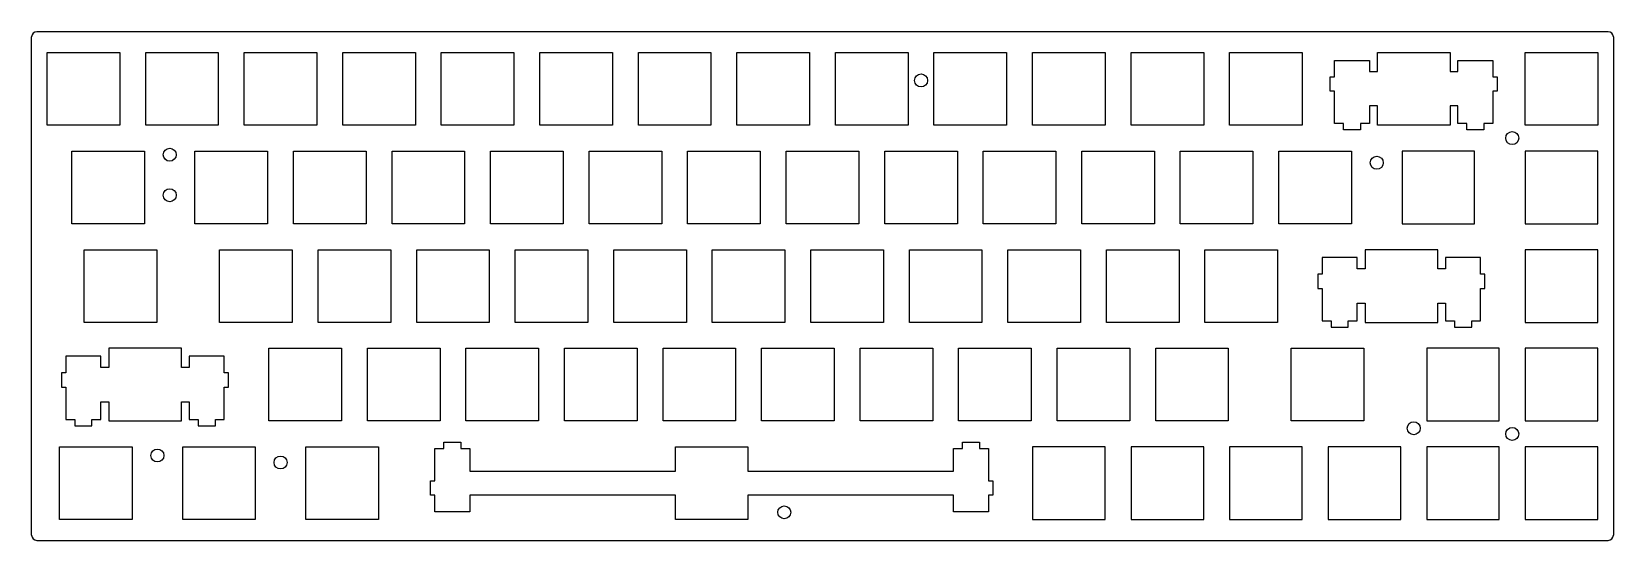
# Model space of a CAD drawing. Header units: millimetres. Extents: x 204 to 509, y 78 to 176.
import ezdxf

# ---------------------------------------------------------------- set-up
doc = ezdxf.new("R2010")
doc.units = ezdxf.units.MM

msp = doc.modelspace()

# ---------------------------------------------------------------- linework, layer by layer
for p, q in [((203.67, 79.19), (203.67, 175.19)), ((507.67, 176.19), (204.67, 176.19)), ((508.67, 175.19), (508.67, 79.19)), ((204.67, 78.19), (507.67, 78.19))]:
    msp.add_line(p, q)
for points in [[(220.67, 172.19), (220.67, 158.19), (206.67, 158.19), (206.67, 172.19)], [(239.67, 172.19), (239.67, 158.19), (225.67, 158.19), (225.67, 172.19)], [(258.67, 172.19), (258.67, 158.19), (244.67, 158.19), (244.67, 172.19)], [(277.67, 172.19), (277.67, 158.19), (263.67, 158.19), (263.67, 172.19)], [(296.67, 172.19), (296.67, 158.19), (282.67, 158.19), (282.67, 172.19)], [(315.67, 172.19), (315.67, 158.19), (301.67, 158.19), (301.67, 172.19)], [(334.67, 172.19), (334.67, 158.19), (320.67, 158.19), (320.67, 172.19)], [(353.67, 172.19), (353.67, 158.19), (339.67, 158.19), (339.67, 172.19)], [(372.67, 172.19), (372.67, 158.19), (358.67, 158.19), (358.67, 172.19)], [(391.67, 172.19), (391.67, 158.19), (377.67, 158.19), (377.67, 172.19)], [(410.67, 172.19), (410.67, 158.19), (396.67, 158.19), (396.67, 172.19)], [(429.67, 172.19), (429.67, 158.19), (415.67, 158.19), (415.67, 172.19)], [(448.67, 172.19), (448.67, 158.19), (434.67, 158.19), (434.67, 172.19)], [(477.17, 161.89), (477.17, 158.19), (463.17, 158.19), (463.17, 161.89), (461.65, 161.89), (461.65, 158.48), (459.92, 158.48), (459.92, 157.27), (456.62, 157.27), (456.62, 158.48), (454.89, 158.48), (454.89, 164.7), (454.07, 164.7), (454.07, 167.49), (454.89, 167.49), (454.89, 170.67), (461.65, 170.67), (461.65, 168.49), (463.17, 168.49), (463.17, 172.19), (477.17, 172.19), (477.17, 168.49), (478.69, 168.49), (478.69, 170.67), (485.45, 170.67), (485.45, 167.49), (486.27, 167.49), (486.27, 164.7), (485.45, 164.7), (485.45, 158.48), (483.72, 158.48), (483.72, 157.27), (480.42, 157.27), (480.42, 158.48), (478.69, 158.48), (478.69, 161.89)], [(505.67, 172.19), (505.67, 158.19), (491.67, 158.19), (491.67, 172.19)], [(225.42, 153.19), (225.42, 139.19), (211.42, 139.19), (211.42, 153.19)], [(249.17, 153.19), (249.17, 139.19), (235.17, 139.19), (235.17, 153.19)], [(268.17, 153.19), (268.17, 139.19), (254.17, 139.19), (254.17, 153.19)], [(287.17, 153.19), (287.17, 139.19), (273.17, 139.19), (273.17, 153.19)], [(306.17, 153.19), (306.17, 139.19), (292.17, 139.19), (292.17, 153.19)], [(325.17, 153.19), (325.17, 139.19), (311.17, 139.19), (311.17, 153.19)], [(344.17, 153.19), (344.17, 139.19), (330.17, 139.19), (330.17, 153.19)], [(363.17, 153.19), (363.17, 139.19), (349.17, 139.19), (349.17, 153.19)], [(382.17, 153.19), (382.17, 139.19), (368.17, 139.19), (368.17, 153.19)], [(401.17, 153.19), (401.17, 139.19), (387.17, 139.19), (387.17, 153.19)], [(420.17, 153.19), (420.17, 139.19), (406.17, 139.19), (406.17, 153.19)], [(439.17, 153.19), (439.17, 139.19), (425.17, 139.19), (425.17, 153.19)], [(458.17, 153.19), (458.17, 139.19), (444.17, 139.19), (444.17, 153.19)], [(467.92, 153.19), (467.92, 139.19), (481.92, 139.19), (481.92, 153.19)], [(491.67, 153.19), (491.67, 139.19), (505.67, 139.19), (505.67, 153.19)], [(227.8, 134.19), (227.8, 120.19), (213.8, 120.19), (213.8, 134.19)], [(253.92, 134.19), (253.92, 120.19), (239.92, 120.19), (239.92, 134.19)], [(272.92, 134.19), (272.92, 120.19), (258.92, 120.19), (258.92, 134.19)], [(291.92, 134.19), (291.92, 120.19), (277.92, 120.19), (277.92, 134.19)], [(310.92, 134.19), (310.92, 120.19), (296.92, 120.19), (296.92, 134.19)], [(329.92, 134.19), (329.92, 120.19), (315.92, 120.19), (315.92, 134.19)], [(348.92, 134.19), (348.92, 120.19), (334.92, 120.19), (334.92, 134.19)], [(367.92, 134.19), (367.92, 120.19), (353.92, 120.19), (353.92, 134.19)], [(386.92, 134.19), (386.92, 120.19), (372.92, 120.19), (372.92, 134.19)], [(405.92, 134.19), (405.92, 120.19), (391.92, 120.19), (391.92, 134.19)], [(424.92, 134.19), (424.92, 120.19), (410.92, 120.19), (410.92, 134.19)], [(443.92, 134.19), (443.92, 120.19), (429.92, 120.19), (429.92, 134.19)], [(460.8, 123.89), (460.8, 120.19), (474.8, 120.19), (474.8, 123.89), (476.32, 123.89), (476.32, 120.48), (478.05, 120.48), (478.05, 119.27), (481.35, 119.27), (481.35, 120.48), (483.07, 120.48), (483.07, 126.7), (483.9, 126.7), (483.9, 129.49), (483.07, 129.49), (483.07, 132.67), (476.32, 132.67), (476.32, 130.49), (474.8, 130.49), (474.8, 134.19), (460.8, 134.19), (460.8, 130.49), (459.27, 130.49), (459.27, 132.67), (452.52, 132.67), (452.52, 129.49), (451.7, 129.49), (451.7, 126.7), (452.52, 126.7), (452.52, 120.48), (454.25, 120.48), (454.25, 119.27), (457.55, 119.27), (457.55, 120.48), (459.27, 120.48), (459.27, 123.89)], [(491.67, 134.19), (491.67, 120.19), (505.67, 120.19), (505.67, 134.19)], [(218.55, 104.89), (218.55, 101.19), (232.55, 101.19), (232.55, 104.89), (234.07, 104.89), (234.07, 101.48), (235.8, 101.48), (235.8, 100.27), (239.1, 100.27), (239.1, 101.48), (240.82, 101.48), (240.82, 107.7), (241.65, 107.7), (241.65, 110.49), (240.82, 110.49), (240.82, 113.67), (234.07, 113.67), (234.07, 111.49), (232.55, 111.49), (232.55, 115.19), (218.55, 115.19), (218.55, 111.49), (217.02, 111.49), (217.02, 113.67), (210.27, 113.67), (210.27, 110.49), (209.45, 110.49), (209.45, 107.7), (210.27, 107.7), (210.27, 101.48), (212, 101.48), (212, 100.27), (215.3, 100.27), (215.3, 101.48), (217.02, 101.48), (217.02, 104.89)], [(263.42, 115.19), (263.42, 101.19), (249.42, 101.19), (249.42, 115.19)], [(282.42, 115.19), (282.42, 101.19), (268.42, 101.19), (268.42, 115.19)], [(301.42, 115.19), (301.42, 101.19), (287.42, 101.19), (287.42, 115.19)], [(320.42, 115.19), (320.42, 101.19), (306.42, 101.19), (306.42, 115.19)], [(339.42, 115.19), (339.42, 101.19), (325.42, 101.19), (325.42, 115.19)], [(358.42, 115.19), (358.42, 101.19), (344.42, 101.19), (344.42, 115.19)], [(377.42, 115.19), (377.42, 101.19), (363.42, 101.19), (363.42, 115.19)], [(396.42, 115.19), (396.42, 101.19), (382.42, 101.19), (382.42, 115.19)], [(415.42, 115.19), (415.42, 101.19), (401.42, 101.19), (401.42, 115.19)], [(434.42, 115.19), (434.42, 101.19), (420.42, 101.19), (420.42, 115.19)], [(460.55, 115.19), (460.55, 101.19), (446.55, 101.19), (446.55, 115.19)], [(472.67, 115.19), (472.67, 101.19), (486.67, 101.19), (486.67, 115.19)], [(491.67, 115.19), (491.67, 101.19), (505.67, 101.19), (505.67, 115.19)], [(223.05, 96.19), (223.05, 82.19), (209.05, 82.19), (209.05, 96.19)], [(246.8, 96.19), (246.8, 82.19), (232.8, 82.19), (232.8, 96.19)], [(270.55, 96.19), (270.55, 82.19), (256.55, 82.19), (256.55, 96.19)], [(327.8, 91.49), (327.8, 96.19), (341.8, 96.19), (341.8, 91.49), (381.42, 91.49), (381.42, 95.91), (383.14, 95.91), (383.14, 97.11), (386.45, 97.11), (386.45, 95.91), (388.17, 95.91), (388.17, 89.69), (389, 89.69), (389, 86.89), (388.17, 86.89), (388.17, 83.71), (381.42, 83.71), (381.42, 86.89), (341.8, 86.89), (341.8, 82.19), (327.8, 82.19), (327.8, 86.89), (288.17, 86.89), (288.17, 83.71), (281.42, 83.71), (281.42, 86.89), (280.6, 86.89), (280.6, 89.69), (281.42, 89.69), (281.42, 95.91), (283.14, 95.91), (283.14, 97.11), (286.45, 97.11), (286.45, 95.91), (288.17, 95.91), (288.17, 91.49)], [(396.67, 96.19), (396.67, 82.19), (410.67, 82.19), (410.67, 96.19)], [(415.67, 96.19), (415.67, 82.19), (429.67, 82.19), (429.67, 96.19)], [(434.67, 96.19), (434.67, 82.19), (448.67, 82.19), (448.67, 96.19)], [(453.67, 96.19), (453.67, 82.19), (467.67, 82.19), (467.67, 96.19)], [(472.67, 96.19), (472.67, 82.19), (486.67, 82.19), (486.67, 96.19)], [(491.67, 96.19), (491.67, 82.19), (505.67, 82.19), (505.67, 96.19)]]:
    msp.add_lwpolyline(points, close=True)
for centre in [(375.17, 166.79), (489.17, 155.69), (230.3, 152.49), (463.05, 150.94), (230.3, 144.69), (470.17, 99.79), (489.17, 98.69), (227.92, 94.54), (251.67, 93.19), (348.8, 83.59)]:
    msp.add_circle(centre, 1.25)
for centre, start, end in [((204.67, 175.19), 90, 180), ((507.67, 175.19), 0, 90), ((204.67, 79.19), 180, 270), ((507.67, 79.19), 270, 0)]:
    msp.add_arc(centre, 1, start, end)

doc.saveas('drawing.dxf')
